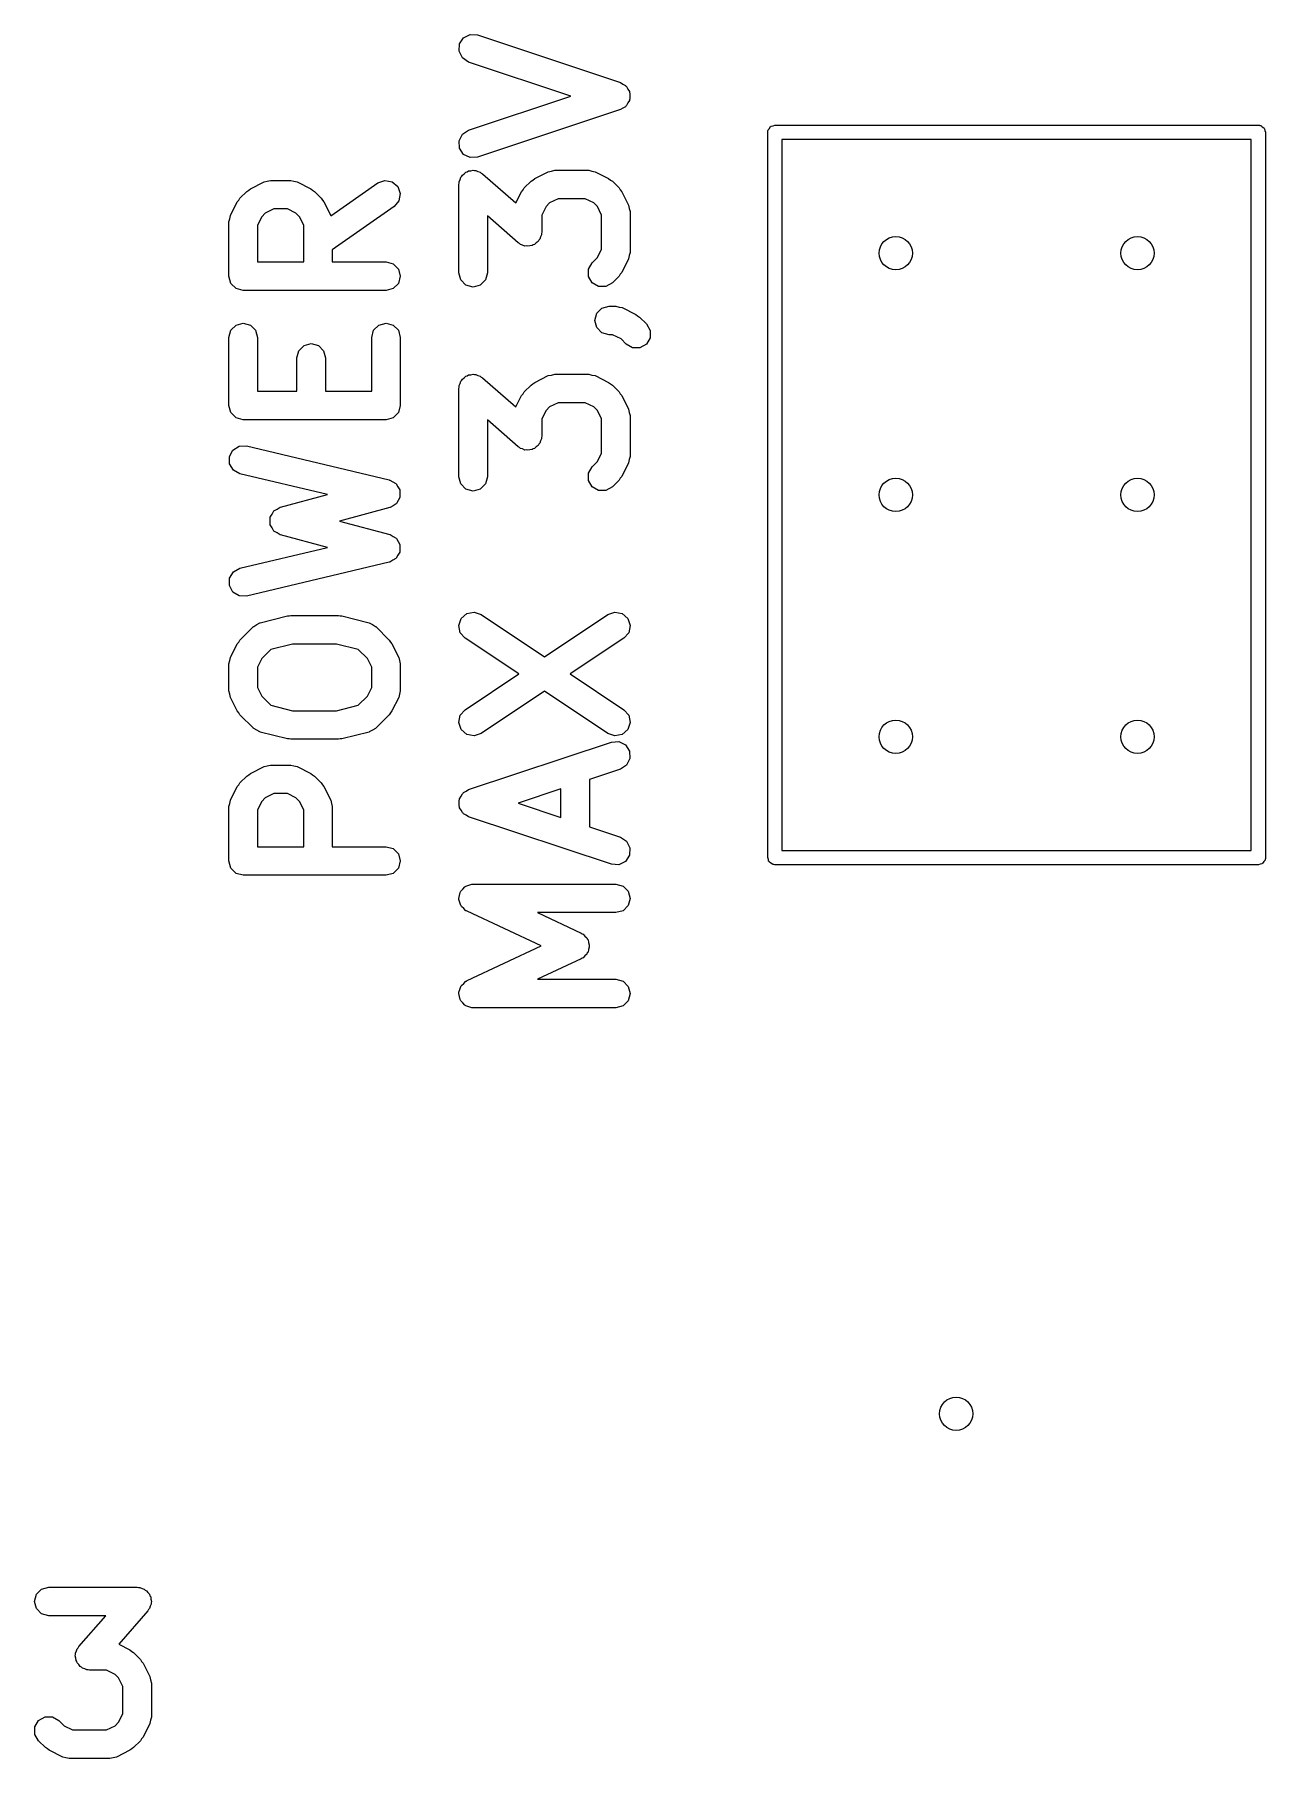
# Model space of a CAD drawing. Extents: x 0.24 to 2.53, y 0.26 to 1.7.
# Drawn here: x 2.019 to 2.528, y 0.257 to 0.97 of the extents above; entities that cross this region are included whole.
import ezdxf

# ---------------------------------------------------------------- set-up
doc = ezdxf.new("R2010")
doc.units = 0
doc.header["$MEASUREMENT"] = 0
doc.layers.add('BLACK', color=7, linetype='CONTINUOUS')

msp = doc.modelspace()

# ---------------------------------------------------------------- linework, layer by layer
at = {"layer": 'BLACK', "linetype": 'CONTINUOUS'}
for p, q in [((2.19627, 0.969081), (2.19901, 0.970448)), ((2.19901, 0.970448), (2.20206, 0.970265)), ((2.20206, 0.970265), (2.26111, 0.95058)), ((2.1944, 0.963479), (2.19459, 0.96653)), ((2.19577, 0.960744), (2.1944, 0.963479)), ((2.19459, 0.96653), (2.19627, 0.969081)), ((2.19832, 0.95906), (2.19577, 0.960744)), ((2.24057, 0.944978), (2.19832, 0.95906)), ((2.26111, 0.95058), (2.2621, 0.949927)), ((2.2621, 0.949927), (2.26316, 0.949396)), ((2.26316, 0.949396), (2.26336, 0.949095)), ((2.26336, 0.949095), (2.26366, 0.948896)), ((2.26366, 0.948896), (2.26419, 0.947835)), ((2.19832, 0.930895), (2.24057, 0.944978)), ((2.26419, 0.94212), (2.26366, 0.941059)), ((2.26419, 0.947835), (2.26485, 0.946845)), ((2.26485, 0.94311), (2.26419, 0.94212)), ((2.26485, 0.946845), (2.26487, 0.946484)), ((2.26487, 0.943471), (2.26485, 0.94311)), ((2.26487, 0.946484), (2.26503, 0.946161)), ((2.26503, 0.943794), (2.26487, 0.943471)), ((2.26503, 0.946161), (2.26496, 0.944978)), ((2.26496, 0.944978), (2.26503, 0.943794)), ((2.26111, 0.939375), (2.20206, 0.91969)), ((2.2621, 0.940029), (2.26111, 0.939375)), ((2.26316, 0.940559), (2.2621, 0.940029)), ((2.26336, 0.94086), (2.26316, 0.940559)), ((2.26366, 0.941059), (2.26336, 0.94086)), ((2.1944, 0.926476), (2.19577, 0.929211)), ((2.19577, 0.929211), (2.19832, 0.930895)), ((2.32205, 0.93), (2.32211, 0.930384)), ((2.32205, 0.63), (2.32205, 0.93)), ((2.32209, 0.930513), (2.32216, 0.930626)), ((2.32211, 0.930384), (2.32209, 0.930513)), ((2.32216, 0.930626), (2.32223, 0.93101)), ((2.32223, 0.93101), (2.32272, 0.931598)), ((2.32272, 0.931598), (2.3231, 0.932262)), ((2.3231, 0.932262), (2.32335, 0.932353)), ((2.32335, 0.932353), (2.32352, 0.932557)), ((2.32352, 0.932557), (2.32428, 0.93269)), ((2.32428, 0.93269), (2.325, 0.932953)), ((2.325, 0.932953), (2.525, 0.932953)), ((2.32795, 0.927047), (2.32795, 0.632953)), ((2.52205, 0.927047), (2.32795, 0.927047)), ((2.52205, 0.632953), (2.52205, 0.927047)), ((2.525, 0.932953), (2.52538, 0.932885)), ((2.52538, 0.932885), (2.52551, 0.932908)), ((2.52551, 0.932908), (2.52563, 0.932842)), ((2.52563, 0.932842), (2.52601, 0.932775)), ((2.52601, 0.932775), (2.5266, 0.932282)), ((2.5266, 0.932282), (2.52726, 0.931898)), ((2.52726, 0.931898), (2.52735, 0.931648)), ((2.52735, 0.931648), (2.52756, 0.931476)), ((2.52756, 0.931476), (2.52769, 0.930721)), ((2.52769, 0.930721), (2.52795, 0.93)), ((2.52795, 0.93), (2.52795, 0.63)), ((2.19459, 0.923425), (2.1944, 0.926476)), ((2.19627, 0.920874), (2.19459, 0.923425)), ((2.19901, 0.919507), (2.19627, 0.920874)), ((2.19575, 0.912308), (2.19655, 0.912848)), ((2.19655, 0.912848), (2.19724, 0.913534)), ((2.19724, 0.913534), (2.1978, 0.913685)), ((2.1978, 0.913685), (2.19829, 0.91401)), ((2.19829, 0.91401), (2.19925, 0.914074)), ((2.20206, 0.91969), (2.19901, 0.919507)), ((2.19925, 0.914074), (2.20019, 0.914325)), ((2.20019, 0.914325), (2.20075, 0.914174)), ((2.20075, 0.914174), (2.20134, 0.914213)), ((2.20134, 0.914213), (2.20221, 0.913785)), ((2.20221, 0.913785), (2.20314, 0.913534)), ((2.20314, 0.913534), (2.20356, 0.913121)), ((2.20356, 0.913121), (2.20408, 0.912864)), ((2.20408, 0.912864), (2.21789, 0.90078)), ((2.22567, 0.910889), (2.23129, 0.913702)), ((2.23129, 0.913702), (2.23262, 0.913974)), ((2.23262, 0.913974), (2.23394, 0.914325)), ((2.23394, 0.914325), (2.248, 0.914325)), ((2.248, 0.914325), (2.24931, 0.913974)), ((2.24931, 0.913974), (2.25064, 0.913702)), ((2.25064, 0.913702), (2.25626, 0.910889)), ((2.10656, 0.905565), (2.10738, 0.90604)), ((2.10738, 0.90604), (2.10809, 0.906671)), ((2.10809, 0.906671), (2.11372, 0.909483)), ((2.11372, 0.909483), (2.11505, 0.909756)), ((2.11505, 0.909756), (2.11636, 0.910107)), ((2.11636, 0.910107), (2.1248, 0.910107)), ((2.1248, 0.910107), (2.12611, 0.909756)), ((2.12611, 0.909756), (2.12744, 0.909483)), ((2.12744, 0.909483), (2.13306, 0.906671)), ((2.13306, 0.906671), (2.13377, 0.90604)), ((2.13377, 0.90604), (2.1346, 0.905565)), ((2.14136, 0.895444), (2.16078, 0.909039)), ((2.16078, 0.909039), (2.16365, 0.910084)), ((2.16365, 0.910084), (2.16666, 0.909553)), ((2.16666, 0.909553), (2.169, 0.907588)), ((2.169, 0.907588), (2.17005, 0.904715)), ((2.19428, 0.90842), (2.19444, 0.908983)), ((2.19428, 0.871862), (2.19428, 0.90842)), ((2.1944, 0.909565), (2.19482, 0.910436)), ((2.19444, 0.908983), (2.1944, 0.909565)), ((2.19482, 0.910436), (2.19508, 0.911372)), ((2.19508, 0.911372), (2.19549, 0.911785)), ((2.19549, 0.911785), (2.19575, 0.912308)), ((2.22022, 0.905436), (2.22085, 0.906148)), ((2.22085, 0.906148), (2.22132, 0.906971)), ((2.22132, 0.906971), (2.22414, 0.909783)), ((2.22414, 0.909783), (2.22496, 0.910259)), ((2.22496, 0.910259), (2.22567, 0.910889)), ((2.25626, 0.910889), (2.25697, 0.910259)), ((2.25697, 0.910259), (2.2578, 0.909783)), ((2.2578, 0.909783), (2.26061, 0.906971)), ((2.26061, 0.906971), (2.26108, 0.906148)), ((2.26108, 0.906148), (2.26172, 0.905436)), ((2.09983, 0.895594), (2.10264, 0.901218)), ((2.10264, 0.901218), (2.10327, 0.901929)), ((2.10327, 0.901929), (2.10375, 0.902753)), ((2.10375, 0.902753), (2.10656, 0.905565)), ((2.1346, 0.905565), (2.13741, 0.902753)), ((2.13741, 0.902753), (2.13788, 0.90193)), ((2.13788, 0.90193), (2.13851, 0.901218)), ((2.13851, 0.901218), (2.14133, 0.895594)), ((2.16755, 0.899363), (2.14195, 0.881442)), ((2.16952, 0.901705), (2.16755, 0.899363)), ((2.17005, 0.904715), (2.16952, 0.901705)), ((2.21789, 0.90078), (2.22022, 0.905436)), ((2.23035, 0.899297), (2.22859, 0.895777)), ((2.23181, 0.900754), (2.23035, 0.899297)), ((2.23533, 0.902514), (2.23181, 0.900754)), ((2.2466, 0.902514), (2.23533, 0.902514)), ((2.25012, 0.900754), (2.2466, 0.902514)), ((2.25158, 0.899297), (2.25012, 0.900754)), ((2.25334, 0.895777), (2.25158, 0.899297)), ((2.26172, 0.905436), (2.26453, 0.899812)), ((2.26453, 0.899812), (2.2648, 0.898482)), ((2.2648, 0.898482), (2.26515, 0.897171)), ((2.09921, 0.892953), (2.09956, 0.894264)), ((2.09921, 0.870456), (2.09921, 0.892953)), ((2.09956, 0.894264), (2.09983, 0.895594)), ((2.11278, 0.895079), (2.11102, 0.891559)), ((2.11102, 0.891559), (2.11102, 0.876361)), ((2.11423, 0.896536), (2.11278, 0.895079)), ((2.11775, 0.898296), (2.11423, 0.896536)), ((2.1234, 0.898296), (2.11775, 0.898296)), ((2.12692, 0.896536), (2.1234, 0.898296)), ((2.12838, 0.895079), (2.12692, 0.896536)), ((2.13014, 0.891559), (2.12838, 0.895079)), ((2.13014, 0.876361), (2.13014, 0.891559)), ((2.14133, 0.895594), (2.14136, 0.895444)), ((2.2188, 0.88429), (2.2061, 0.895405)), ((2.2061, 0.895405), (2.2061, 0.871862)), ((2.22859, 0.895777), (2.22859, 0.888735)), ((2.25334, 0.881692), (2.25334, 0.895777)), ((2.26515, 0.897171), (2.26515, 0.880298)), ((2.21932, 0.884033), (2.2188, 0.88429)), ((2.22633, 0.884306), (2.22564, 0.88362)), ((2.22713, 0.884846), (2.22633, 0.884306)), ((2.22739, 0.885369), (2.22713, 0.884846)), ((2.2278, 0.885782), (2.22739, 0.885369)), ((2.22805, 0.886719), (2.2278, 0.885782)), ((2.22848, 0.887589), (2.22805, 0.886719)), ((2.22859, 0.888735), (2.22844, 0.888171)), ((2.22844, 0.888171), (2.22848, 0.887589)), ((2.14195, 0.881442), (2.14195, 0.876361)), ((2.21973, 0.88362), (2.21932, 0.884033)), ((2.22067, 0.883369), (2.21973, 0.88362)), ((2.22154, 0.882941), (2.22067, 0.883369)), ((2.22212, 0.88298), (2.22154, 0.882941)), ((2.22269, 0.882829), (2.22212, 0.88298)), ((2.22362, 0.88308), (2.22269, 0.882829)), ((2.22459, 0.883145), (2.22362, 0.88308)), ((2.22508, 0.883469), (2.22459, 0.883145)), ((2.22564, 0.88362), (2.22508, 0.883469)), ((2.24945, 0.876037), (2.25158, 0.878172)), ((2.25158, 0.878172), (2.25334, 0.881692)), ((2.26453, 0.877657), (2.26172, 0.872033)), ((2.2648, 0.878987), (2.26453, 0.877657)), ((2.26515, 0.880298), (2.2648, 0.878987)), ((2.1, 0.867503), (2.09921, 0.870456)), ((2.11102, 0.876361), (2.13014, 0.876361)), ((2.14195, 0.876361), (2.16417, 0.876361)), ((2.16417, 0.876361), (2.16712, 0.87557)), ((2.16712, 0.87557), (2.16928, 0.873408)), ((2.16928, 0.873408), (2.17007, 0.870456)), ((2.17007, 0.870456), (2.16928, 0.867503)), ((2.19508, 0.868909), (2.19428, 0.871862)), ((2.2061, 0.871862), (2.2053, 0.868909)), ((2.24792, 0.87339), (2.24945, 0.876037)), ((2.24792, 0.870333), (2.24792, 0.87339)), ((2.24945, 0.867686), (2.24792, 0.870333)), ((2.26061, 0.870498), (2.2578, 0.867686)), ((2.26108, 0.871321), (2.26061, 0.870498)), ((2.26172, 0.872033), (2.26108, 0.871321)), ((2.10216, 0.865341), (2.1, 0.867503)), ((2.10511, 0.86455), (2.10216, 0.865341)), ((2.13604, 0.86455), (2.10511, 0.86455)), ((2.16417, 0.86455), (2.13604, 0.86455)), ((2.16712, 0.865341), (2.16417, 0.86455)), ((2.16928, 0.867503), (2.16712, 0.865341)), ((2.19724, 0.866747), (2.19508, 0.868909)), ((2.20019, 0.865956), (2.19724, 0.866747)), ((2.20314, 0.866747), (2.20019, 0.865956)), ((2.2053, 0.868909), (2.20314, 0.866747)), ((2.25209, 0.866157), (2.24945, 0.867686)), ((2.25515, 0.866157), (2.25209, 0.866157)), ((2.2578, 0.867686), (2.25515, 0.866157)), ((2.25132, 0.855129), (2.25348, 0.857291)), ((2.25348, 0.857291), (2.25643, 0.858082)), ((2.25643, 0.858082), (2.25925, 0.858082)), ((2.25925, 0.858082), (2.26056, 0.857731)), ((2.26056, 0.857731), (2.26189, 0.857459)), ((2.26189, 0.857459), (2.26751, 0.854646)), ((2.1, 0.848099), (2.10216, 0.850261)), ((2.10216, 0.850261), (2.10511, 0.851052)), ((2.10511, 0.851052), (2.10806, 0.850261)), ((2.10806, 0.850261), (2.11023, 0.848099)), ((2.15905, 0.848099), (2.16121, 0.850261)), ((2.16121, 0.850261), (2.16417, 0.851052)), ((2.16417, 0.851052), (2.16712, 0.850261)), ((2.16712, 0.850261), (2.16928, 0.848099)), ((2.25053, 0.852177), (2.25132, 0.855129)), ((2.25132, 0.849224), (2.25053, 0.852177)), ((2.25348, 0.847062), (2.25132, 0.849224)), ((2.26751, 0.854646), (2.26822, 0.854016)), ((2.26822, 0.854016), (2.26905, 0.85354)), ((2.26905, 0.85354), (2.27186, 0.850728)), ((2.27186, 0.850728), (2.27339, 0.848081)), ((2.09921, 0.845146), (2.1, 0.848099)), ((2.09921, 0.817025), (2.09921, 0.845146)), ((2.11023, 0.848099), (2.11102, 0.845146)), ((2.11102, 0.845146), (2.11102, 0.82293)), ((2.12812, 0.839663), (2.13028, 0.841824)), ((2.13028, 0.841824), (2.13323, 0.842615)), ((2.13323, 0.842615), (2.13619, 0.841824)), ((2.13619, 0.841824), (2.13835, 0.839663)), ((2.15826, 0.845146), (2.15905, 0.848099)), ((2.15826, 0.82293), (2.15826, 0.845146)), ((2.16928, 0.848099), (2.17007, 0.845146)), ((2.17007, 0.845146), (2.17007, 0.817025)), ((2.25643, 0.846271), (2.25348, 0.847062)), ((2.25785, 0.846271), (2.25643, 0.846271)), ((2.26137, 0.844511), (2.25785, 0.846271)), ((2.26351, 0.842376), (2.26137, 0.844511)), ((2.26615, 0.840848), (2.26351, 0.842376)), ((2.27186, 0.842377), (2.26921, 0.840848)), ((2.27339, 0.845024), (2.27186, 0.842377)), ((2.27339, 0.848081), (2.27339, 0.845024)), ((2.12733, 0.83671), (2.12812, 0.839663)), ((2.12733, 0.82293), (2.12733, 0.83671)), ((2.13835, 0.839663), (2.13914, 0.83671)), ((2.13914, 0.83671), (2.13914, 0.82293)), ((2.26921, 0.840848), (2.26615, 0.840848)), ((2.19508, 0.827008), (2.19549, 0.82742)), ((2.19549, 0.82742), (2.19575, 0.827944)), ((2.19575, 0.827944), (2.19655, 0.828484)), ((2.19655, 0.828484), (2.19724, 0.829169)), ((2.19724, 0.829169), (2.1978, 0.82932)), ((2.1978, 0.82932), (2.19829, 0.829645)), ((2.19829, 0.829645), (2.19925, 0.82971)), ((2.19925, 0.82971), (2.20019, 0.829961)), ((2.20019, 0.829961), (2.20075, 0.82981)), ((2.20075, 0.82981), (2.20134, 0.829849)), ((2.20134, 0.829849), (2.20221, 0.829421)), ((2.20221, 0.829421), (2.20314, 0.829169)), ((2.20314, 0.829169), (2.20356, 0.828757)), ((2.20356, 0.828757), (2.20408, 0.8285)), ((2.20408, 0.8285), (2.21789, 0.816416)), ((2.22567, 0.826525), (2.23129, 0.829337)), ((2.23129, 0.829337), (2.23262, 0.829609)), ((2.23262, 0.829609), (2.23394, 0.829961)), ((2.23394, 0.829961), (2.248, 0.829961)), ((2.248, 0.829961), (2.24931, 0.829609)), ((2.24931, 0.829609), (2.25064, 0.829337)), ((2.25064, 0.829337), (2.25626, 0.826525)), ((2.11102, 0.82293), (2.12733, 0.82293)), ((2.13914, 0.82293), (2.15826, 0.82293)), ((2.19428, 0.824055), (2.19444, 0.824619)), ((2.19428, 0.787497), (2.19428, 0.824055)), ((2.1944, 0.825201), (2.19482, 0.826071)), ((2.19444, 0.824619), (2.1944, 0.825201)), ((2.19482, 0.826071), (2.19508, 0.827008)), ((2.21789, 0.816416), (2.22022, 0.821072)), ((2.22022, 0.821072), (2.22085, 0.821783)), ((2.22085, 0.821783), (2.22132, 0.822607)), ((2.22132, 0.822607), (2.22414, 0.825419)), ((2.22414, 0.825419), (2.22496, 0.825894)), ((2.22496, 0.825894), (2.22567, 0.826525)), ((2.25626, 0.826525), (2.25697, 0.825894)), ((2.25697, 0.825894), (2.2578, 0.825419)), ((2.2578, 0.825419), (2.26061, 0.822607)), ((2.26061, 0.822607), (2.26108, 0.821783)), ((2.26108, 0.821783), (2.26172, 0.821072)), ((2.26172, 0.821072), (2.26453, 0.815448)), ((2.1, 0.814072), (2.09921, 0.817025)), ((2.10216, 0.81191), (2.1, 0.814072)), ((2.16928, 0.814072), (2.16712, 0.81191)), ((2.17007, 0.817025), (2.16928, 0.814072)), ((2.23035, 0.814933), (2.22859, 0.811412)), ((2.23181, 0.81639), (2.23035, 0.814933)), ((2.23533, 0.81815), (2.23181, 0.81639)), ((2.2466, 0.81815), (2.23533, 0.81815)), ((2.25012, 0.81639), (2.2466, 0.81815)), ((2.25158, 0.814933), (2.25012, 0.81639)), ((2.25334, 0.811412), (2.25158, 0.814933)), ((2.26453, 0.815448), (2.2648, 0.814118)), ((2.2648, 0.814118), (2.26515, 0.812807)), ((2.10511, 0.811119), (2.10216, 0.81191)), ((2.13323, 0.811119), (2.10511, 0.811119)), ((2.16417, 0.811119), (2.13323, 0.811119)), ((2.16712, 0.81191), (2.16417, 0.811119)), ((2.2188, 0.799926), (2.2061, 0.811041)), ((2.2061, 0.811041), (2.2061, 0.787497)), ((2.22859, 0.811412), (2.22859, 0.80437)), ((2.25334, 0.797328), (2.25334, 0.811412)), ((2.26515, 0.812807), (2.26515, 0.795934)), ((2.10082, 0.798585), (2.10342, 0.800187)), ((2.10342, 0.800187), (2.10648, 0.800272)), ((2.10648, 0.800272), (2.16553, 0.786212)), ((2.21932, 0.799668), (2.2188, 0.799926)), ((2.21973, 0.799256), (2.21932, 0.799668)), ((2.22067, 0.799005), (2.21973, 0.799256)), ((2.22154, 0.798577), (2.22067, 0.799005)), ((2.22362, 0.798716), (2.22269, 0.798465)), ((2.22459, 0.79878), (2.22362, 0.798716)), ((2.22508, 0.799105), (2.22459, 0.79878)), ((2.22564, 0.799256), (2.22508, 0.799105)), ((2.22633, 0.799942), (2.22564, 0.799256)), ((2.22713, 0.800481), (2.22633, 0.799942)), ((2.22739, 0.801005), (2.22713, 0.800481)), ((2.2278, 0.801417), (2.22739, 0.801005)), ((2.22805, 0.802354), (2.2278, 0.801417)), ((2.22848, 0.803224), (2.22805, 0.802354)), ((2.22859, 0.80437), (2.22844, 0.803807)), ((2.22844, 0.803807), (2.22848, 0.803224)), ((2.09937, 0.795895), (2.10082, 0.798585)), ((2.09945, 0.79284), (2.09937, 0.795895)), ((2.10105, 0.790236), (2.09945, 0.79284)), ((2.22212, 0.798616), (2.22154, 0.798577)), ((2.22269, 0.798465), (2.22212, 0.798616)), ((2.24792, 0.789026), (2.24945, 0.791673)), ((2.24945, 0.791673), (2.25158, 0.793808)), ((2.25158, 0.793808), (2.25334, 0.797328)), ((2.26453, 0.793293), (2.26172, 0.787668)), ((2.2648, 0.794622), (2.26453, 0.793293)), ((2.26515, 0.795934), (2.2648, 0.794622)), ((2.10374, 0.788783), (2.10105, 0.790236)), ((2.14003, 0.780143), (2.10374, 0.788783)), ((2.16553, 0.786212), (2.16561, 0.786169)), ((2.16561, 0.786169), (2.1657, 0.786169)), ((2.1657, 0.786169), (2.16695, 0.785446)), ((2.16695, 0.785446), (2.16822, 0.784758)), ((2.16822, 0.784758), (2.16827, 0.784682)), ((2.16827, 0.784682), (2.16835, 0.784638)), ((2.16835, 0.784638), (2.16907, 0.783386)), ((2.19508, 0.784544), (2.19428, 0.787497)), ((2.19724, 0.782383), (2.19508, 0.784544)), ((2.2053, 0.784544), (2.20314, 0.782383)), ((2.2061, 0.787497), (2.2053, 0.784544)), ((2.24792, 0.785969), (2.24792, 0.789026)), ((2.24945, 0.783321), (2.24792, 0.785969)), ((2.26061, 0.786134), (2.2578, 0.783321)), ((2.26108, 0.786957), (2.26061, 0.786134)), ((2.26172, 0.787668), (2.26108, 0.786957)), ((2.12046, 0.774924), (2.14003, 0.780143)), ((2.16915, 0.777681), (2.16846, 0.77641)), ((2.16907, 0.783386), (2.16983, 0.782155)), ((2.16987, 0.778932), (2.16915, 0.777681)), ((2.16983, 0.782155), (2.16983, 0.782066)), ((2.16983, 0.782066), (2.16987, 0.781988)), ((2.16987, 0.781988), (2.16987, 0.780544)), ((2.16987, 0.780544), (2.16991, 0.779099)), ((2.16991, 0.779099), (2.16987, 0.779021)), ((2.16987, 0.779021), (2.16987, 0.778932)), ((2.20019, 0.781592), (2.19724, 0.782383)), ((2.20314, 0.782383), (2.20019, 0.781592)), ((2.25209, 0.781793), (2.24945, 0.783321)), ((2.25515, 0.781793), (2.25209, 0.781793)), ((2.2578, 0.783321), (2.25515, 0.781793)), ((2.11628, 0.770754), (2.11705, 0.772076)), ((2.11628, 0.770746), (2.11628, 0.770754)), ((2.11628, 0.77074), (2.11628, 0.770746)), ((2.11628, 0.769226), (2.11628, 0.77074)), ((2.11705, 0.772076), (2.1178, 0.773389)), ((2.1178, 0.773389), (2.11781, 0.773393)), ((2.11781, 0.773399), (2.11914, 0.77416)), ((2.11781, 0.773393), (2.11781, 0.773399)), ((2.11914, 0.77416), (2.12045, 0.774921)), ((2.12045, 0.774921), (2.12046, 0.774921)), ((2.12046, 0.774921), (2.12046, 0.774924)), ((2.16569, 0.774761), (2.1449, 0.769218)), ((2.16577, 0.774805), (2.16569, 0.774761)), ((2.16585, 0.774808), (2.16577, 0.774805)), ((2.16709, 0.775565), (2.16585, 0.774808)), ((2.16834, 0.776286), (2.16709, 0.775565)), ((2.16838, 0.776363), (2.16834, 0.776286)), ((2.16846, 0.77641), (2.16838, 0.776363)), ((2.11628, 0.767697), (2.11628, 0.769226)), ((2.11628, 0.76769), (2.11628, 0.767697)), ((2.11628, 0.767683), (2.11628, 0.76769)), ((2.11704, 0.76637), (2.11628, 0.767683)), ((2.1178, 0.765047), (2.11704, 0.76637)), ((2.11781, 0.765044), (2.1178, 0.765047)), ((2.11781, 0.765037), (2.11781, 0.765044)), ((2.11913, 0.764282), (2.11781, 0.765037)), ((2.12045, 0.763516), (2.11913, 0.764282)), ((2.12046, 0.763516), (2.12045, 0.763516)), ((2.12046, 0.763512), (2.12046, 0.763516)), ((2.14003, 0.758294), (2.12046, 0.763512)), ((2.1449, 0.769218), (2.16569, 0.763676)), ((2.16569, 0.763676), (2.16577, 0.763631)), ((2.16577, 0.763631), (2.16585, 0.763629)), ((2.16585, 0.763629), (2.16709, 0.762871)), ((2.10374, 0.749654), (2.14003, 0.758294)), ((2.16709, 0.762871), (2.16834, 0.76215)), ((2.16834, 0.76215), (2.16838, 0.762073)), ((2.16838, 0.762073), (2.16846, 0.762027)), ((2.16846, 0.762027), (2.16915, 0.760755)), ((2.16983, 0.756282), (2.16907, 0.755051)), ((2.16915, 0.760755), (2.16987, 0.759505)), ((2.16987, 0.756448), (2.16983, 0.756371)), ((2.16983, 0.756371), (2.16983, 0.756282)), ((2.16987, 0.759505), (2.16987, 0.759416)), ((2.16987, 0.759416), (2.16991, 0.759337)), ((2.16991, 0.759337), (2.16987, 0.757892)), ((2.16987, 0.757892), (2.16987, 0.756448)), ((2.10105, 0.7482), (2.10374, 0.749654)), ((2.16553, 0.752225), (2.10648, 0.738164)), ((2.16561, 0.752267), (2.16553, 0.752225)), ((2.1657, 0.752267), (2.16561, 0.752267)), ((2.16695, 0.752991), (2.1657, 0.752267)), ((2.16822, 0.753678), (2.16695, 0.752991)), ((2.16827, 0.753754), (2.16822, 0.753678)), ((2.16835, 0.753799), (2.16827, 0.753754)), ((2.16907, 0.755051), (2.16835, 0.753799)), ((2.09937, 0.742541), (2.09945, 0.745597)), ((2.10082, 0.739852), (2.09937, 0.742541)), ((2.09945, 0.745597), (2.10105, 0.7482)), ((2.10342, 0.73825), (2.10082, 0.739852)), ((2.10648, 0.738164), (2.10342, 0.73825)), ((2.11212, 0.727141), (2.12336, 0.729953)), ((2.12336, 0.729953), (2.12409, 0.729941)), ((2.12409, 0.729941), (2.1248, 0.730129)), ((2.1248, 0.730129), (2.14448, 0.730129)), ((2.14448, 0.730129), (2.14519, 0.729941)), ((2.14519, 0.729941), (2.14591, 0.729953)), ((2.14591, 0.729953), (2.15716, 0.727141)), ((2.1943, 0.72601), (2.19528, 0.728906)), ((2.19528, 0.728906), (2.19757, 0.730924)), ((2.19757, 0.730924), (2.20057, 0.731523)), ((2.20057, 0.731523), (2.20347, 0.730544)), ((2.20347, 0.730544), (2.22972, 0.713042)), ((2.22972, 0.713042), (2.25597, 0.730544)), ((2.25597, 0.730544), (2.25887, 0.731523)), ((2.25887, 0.731523), (2.26186, 0.730924)), ((2.26186, 0.730924), (2.26416, 0.728906)), ((2.26416, 0.728906), (2.26514, 0.72601)), ((2.10375, 0.719963), (2.10937, 0.725588)), ((2.10937, 0.725588), (2.10942, 0.725613)), ((2.10942, 0.725613), (2.10944, 0.725657)), ((2.10944, 0.725657), (2.11074, 0.726376)), ((2.11074, 0.726376), (2.11202, 0.727116)), ((2.11202, 0.727116), (2.11207, 0.727116)), ((2.11207, 0.727116), (2.11212, 0.727141)), ((2.15716, 0.727141), (2.15721, 0.727116)), ((2.15721, 0.727116), (2.15726, 0.727116)), ((2.15726, 0.727116), (2.15854, 0.726376)), ((2.15854, 0.726376), (2.15984, 0.725657)), ((2.15984, 0.725657), (2.15986, 0.725613)), ((2.15986, 0.725613), (2.15991, 0.725588)), ((2.15991, 0.725588), (2.16553, 0.719963)), ((2.1949, 0.723012), (2.1943, 0.72601)), ((2.19691, 0.720716), (2.1949, 0.723012)), ((2.21907, 0.705945), (2.19691, 0.720716)), ((2.26252, 0.720716), (2.24036, 0.705945)), ((2.26454, 0.723012), (2.26252, 0.720716)), ((2.26514, 0.72601), (2.26454, 0.723012)), ((2.09983, 0.712804), (2.10264, 0.718428)), ((2.10264, 0.718428), (2.10327, 0.71914)), ((2.10327, 0.71914), (2.10375, 0.719963)), ((2.11657, 0.716079), (2.11278, 0.712289)), ((2.12552, 0.718318), (2.11657, 0.716079)), ((2.14375, 0.718318), (2.12552, 0.718318)), ((2.15271, 0.716079), (2.14375, 0.718318)), ((2.1565, 0.712289), (2.15271, 0.716079)), ((2.16553, 0.719963), (2.16601, 0.71914)), ((2.16601, 0.71914), (2.16664, 0.718428)), ((2.16664, 0.718428), (2.16945, 0.712804)), ((2.09921, 0.710163), (2.09956, 0.711474)), ((2.09921, 0.698915), (2.09921, 0.710163)), ((2.09956, 0.711474), (2.09983, 0.712804)), ((2.11278, 0.712289), (2.11102, 0.708769)), ((2.11102, 0.708769), (2.11102, 0.700309)), ((2.15826, 0.708769), (2.1565, 0.712289)), ((2.15826, 0.700309), (2.15826, 0.708769)), ((2.16945, 0.712804), (2.16972, 0.711474)), ((2.16972, 0.711474), (2.17007, 0.710163)), ((2.17007, 0.710163), (2.17007, 0.698915)), ((2.19691, 0.691174), (2.21907, 0.705945)), ((2.24036, 0.705945), (2.26252, 0.691174)), ((2.09956, 0.697603), (2.09921, 0.698915)), ((2.11102, 0.700309), (2.11278, 0.696788)), ((2.1565, 0.696788), (2.15826, 0.700309)), ((2.17007, 0.698915), (2.16972, 0.697604)), ((2.22972, 0.698847), (2.20347, 0.681346)), ((2.25597, 0.681346), (2.22972, 0.698847)), ((2.09983, 0.696274), (2.09956, 0.697603)), ((2.10264, 0.690649), (2.09983, 0.696274)), ((2.11278, 0.696788), (2.11657, 0.692998)), ((2.11657, 0.692998), (2.12552, 0.690759)), ((2.14375, 0.690759), (2.15271, 0.692998)), ((2.15271, 0.692998), (2.1565, 0.696788)), ((2.16945, 0.696274), (2.16664, 0.690649)), ((2.16972, 0.697604), (2.16945, 0.696274)), ((2.10327, 0.689938), (2.10264, 0.690649)), ((2.10375, 0.689114), (2.10327, 0.689938)), ((2.10937, 0.68349), (2.10375, 0.689114)), ((2.12552, 0.690759), (2.14375, 0.690759)), ((2.16553, 0.689114), (2.15991, 0.68349)), ((2.16601, 0.689938), (2.16553, 0.689114)), ((2.16664, 0.690649), (2.16601, 0.689938)), ((2.1943, 0.68588), (2.1949, 0.688877)), ((2.19528, 0.682984), (2.1943, 0.68588)), ((2.1949, 0.688877), (2.19691, 0.691174)), ((2.26252, 0.691174), (2.26454, 0.688877)), ((2.26514, 0.68588), (2.26416, 0.682984)), ((2.26454, 0.688877), (2.26514, 0.68588)), ((2.10942, 0.683464), (2.10937, 0.68349)), ((2.10944, 0.68342), (2.10942, 0.683464)), ((2.11074, 0.682702), (2.10944, 0.68342)), ((2.11202, 0.681962), (2.11074, 0.682702)), ((2.11207, 0.681962), (2.11202, 0.681962)), ((2.11212, 0.681937), (2.11207, 0.681962)), ((2.12336, 0.679125), (2.11212, 0.681937)), ((2.12409, 0.679137), (2.12336, 0.679125)), ((2.1248, 0.678948), (2.12409, 0.679137)), ((2.14448, 0.678948), (2.1248, 0.678948)), ((2.14519, 0.679137), (2.14448, 0.678948)), ((2.14591, 0.679125), (2.14519, 0.679137)), ((2.15716, 0.681937), (2.14591, 0.679125)), ((2.15721, 0.681962), (2.15716, 0.681937)), ((2.15726, 0.681962), (2.15721, 0.681962)), ((2.15854, 0.682702), (2.15726, 0.681962)), ((2.15984, 0.68342), (2.15854, 0.682702)), ((2.15986, 0.683464), (2.15984, 0.68342)), ((2.15991, 0.68349), (2.15986, 0.683464)), ((2.19757, 0.680966), (2.19528, 0.682984)), ((2.20057, 0.680367), (2.19757, 0.680966)), ((2.19832, 0.658117), (2.25738, 0.677802)), ((2.20347, 0.681346), (2.20057, 0.680367)), ((2.25887, 0.680367), (2.25597, 0.681346)), ((2.25738, 0.677802), (2.26043, 0.677985)), ((2.26186, 0.680966), (2.25887, 0.680367)), ((2.26043, 0.677985), (2.26316, 0.676618)), ((2.26416, 0.682984), (2.26186, 0.680966)), ((2.26316, 0.676618), (2.26485, 0.674067)), ((2.26503, 0.671015), (2.26366, 0.668281)), ((2.26485, 0.674067), (2.26503, 0.671015)), ((2.10375, 0.660908), (2.10656, 0.66372)), ((2.10656, 0.66372), (2.10738, 0.664196)), ((2.10738, 0.664196), (2.10809, 0.664826)), ((2.10809, 0.664826), (2.11372, 0.667639)), ((2.11372, 0.667639), (2.11505, 0.667911)), ((2.11505, 0.667911), (2.11636, 0.668262)), ((2.11636, 0.668262), (2.1248, 0.668262)), ((2.1248, 0.668262), (2.12611, 0.667911)), ((2.12611, 0.667911), (2.12744, 0.667639)), ((2.12744, 0.667639), (2.13306, 0.664826)), ((2.13306, 0.664826), (2.13377, 0.664196)), ((2.13377, 0.664196), (2.1346, 0.66372)), ((2.1346, 0.66372), (2.13741, 0.660908)), ((2.26111, 0.666597), (2.24828, 0.662318)), ((2.26366, 0.668281), (2.26111, 0.666597)), ((2.09983, 0.653749), (2.10264, 0.659373)), ((2.10264, 0.659373), (2.10327, 0.660085)), ((2.10327, 0.660085), (2.10375, 0.660908)), ((2.11775, 0.656451), (2.11423, 0.654691)), ((2.1234, 0.656451), (2.11775, 0.656451)), ((2.12692, 0.654691), (2.1234, 0.656451)), ((2.13741, 0.660908), (2.13788, 0.660085)), ((2.13788, 0.660085), (2.13851, 0.659373)), ((2.13851, 0.659373), (2.14133, 0.653749)), ((2.19524, 0.655371), (2.19577, 0.656432)), ((2.19577, 0.656432), (2.19607, 0.656631)), ((2.19607, 0.656631), (2.19627, 0.656933)), ((2.19627, 0.656933), (2.19733, 0.657463)), ((2.19733, 0.657463), (2.19832, 0.658117)), ((2.23647, 0.658381), (2.21886, 0.652514)), ((2.23647, 0.646647), (2.23647, 0.658381)), ((2.24828, 0.662318), (2.24828, 0.64271)), ((2.09921, 0.651108), (2.09956, 0.652419)), ((2.09921, 0.628611), (2.09921, 0.651108)), ((2.09956, 0.652419), (2.09983, 0.653749)), ((2.11278, 0.653234), (2.11102, 0.649714)), ((2.11102, 0.649714), (2.11102, 0.634516)), ((2.11423, 0.654691), (2.11278, 0.653234)), ((2.12838, 0.653234), (2.12692, 0.654691)), ((2.13014, 0.649714), (2.12838, 0.653234)), ((2.13014, 0.634516), (2.13014, 0.649714)), ((2.14133, 0.653749), (2.1416, 0.652419)), ((2.1416, 0.652419), (2.14195, 0.651108)), ((2.14195, 0.651108), (2.14195, 0.634516)), ((2.1944, 0.653698), (2.19457, 0.654021)), ((2.19448, 0.652514), (2.1944, 0.653698)), ((2.1944, 0.65133), (2.19448, 0.652514)), ((2.19457, 0.651007), (2.1944, 0.65133)), ((2.19457, 0.654021), (2.19459, 0.654382)), ((2.19459, 0.650647), (2.19457, 0.651007)), ((2.19459, 0.654382), (2.19524, 0.655371)), ((2.19524, 0.649657), (2.19459, 0.650647)), ((2.19577, 0.648596), (2.19524, 0.649657)), ((2.21886, 0.652514), (2.23647, 0.646647)), ((2.19607, 0.648397), (2.19577, 0.648596)), ((2.19627, 0.648096), (2.19607, 0.648397)), ((2.19733, 0.647565), (2.19627, 0.648096)), ((2.19832, 0.646912), (2.19733, 0.647565)), ((2.25738, 0.627227), (2.19832, 0.646912)), ((2.24828, 0.64271), (2.26111, 0.638432)), ((2.26111, 0.638432), (2.26366, 0.636747)), ((2.26366, 0.636747), (2.26503, 0.634013)), ((2.1, 0.625658), (2.09921, 0.628611)), ((2.11102, 0.634516), (2.13014, 0.634516)), ((2.14195, 0.634516), (2.16417, 0.634516)), ((2.16417, 0.634516), (2.16712, 0.633725)), ((2.16712, 0.633725), (2.16928, 0.631564)), ((2.16928, 0.631564), (2.17007, 0.628611)), ((2.17007, 0.628611), (2.16928, 0.625658)), ((2.26316, 0.628411), (2.26043, 0.627043)), ((2.26485, 0.630962), (2.26316, 0.628411)), ((2.26503, 0.634013), (2.26485, 0.630962)), ((2.32231, 0.629279), (2.32205, 0.63)), ((2.32244, 0.628524), (2.32231, 0.629279)), ((2.32265, 0.628352), (2.32244, 0.628524)), ((2.32274, 0.628102), (2.32265, 0.628352)), ((2.3234, 0.627718), (2.32274, 0.628102)), ((2.32399, 0.627225), (2.3234, 0.627718)), ((2.32795, 0.632953), (2.52205, 0.632953)), ((2.52665, 0.627647), (2.52648, 0.627443)), ((2.5269, 0.627738), (2.52665, 0.627647)), ((2.52728, 0.628402), (2.5269, 0.627738)), ((2.52777, 0.62899), (2.52728, 0.628402)), ((2.52784, 0.629374), (2.52777, 0.62899)), ((2.52791, 0.629487), (2.52784, 0.629374)), ((2.52795, 0.63), (2.52789, 0.629616)), ((2.52789, 0.629616), (2.52791, 0.629487)), ((2.10216, 0.623496), (2.1, 0.625658)), ((2.10511, 0.622705), (2.10216, 0.623496)), ((2.13604, 0.622705), (2.10511, 0.622705)), ((2.16417, 0.622705), (2.13604, 0.622705)), ((2.16712, 0.623496), (2.16417, 0.622705)), ((2.16928, 0.625658), (2.16712, 0.623496)), ((2.26043, 0.627043), (2.25738, 0.627227)), ((2.32437, 0.627158), (2.32399, 0.627225)), ((2.32449, 0.627092), (2.32437, 0.627158)), ((2.32462, 0.627115), (2.32449, 0.627092)), ((2.325, 0.627047), (2.32462, 0.627115)), ((2.525, 0.627047), (2.325, 0.627047)), ((2.52572, 0.62731), (2.525, 0.627047)), ((2.52648, 0.627443), (2.52572, 0.62731)), ((2.19428, 0.613144), (2.19462, 0.614381)), ((2.19462, 0.614381), (2.19484, 0.615641)), ((2.19484, 0.615641), (2.19501, 0.615843)), ((2.19501, 0.615843), (2.19508, 0.616097)), ((2.19508, 0.616097), (2.19598, 0.617002)), ((2.19598, 0.617002), (2.1968, 0.617983)), ((2.1968, 0.617983), (2.19705, 0.618072)), ((2.19705, 0.618072), (2.19724, 0.618258)), ((2.19724, 0.618258), (2.19847, 0.61859)), ((2.19847, 0.61859), (2.19968, 0.619027)), ((2.19968, 0.619027), (2.19994, 0.618981)), ((2.19994, 0.618981), (2.20019, 0.61905)), ((2.20019, 0.61905), (2.25925, 0.61905)), ((2.25925, 0.61905), (2.2622, 0.618258)), ((2.2622, 0.618258), (2.26436, 0.616097)), ((2.26436, 0.616097), (2.26515, 0.613144)), ((2.19435, 0.61289), (2.19428, 0.613144)), ((2.19431, 0.612631), (2.19435, 0.61289)), ((2.19474, 0.611428), (2.19431, 0.612631)), ((2.19508, 0.610191), (2.19474, 0.611428)), ((2.19526, 0.610005), (2.19508, 0.610191)), ((2.19535, 0.609758), (2.19526, 0.610005)), ((2.19633, 0.608935), (2.19535, 0.609758)), ((2.19724, 0.60803), (2.19633, 0.608935)), ((2.19749, 0.607962), (2.19724, 0.60803)), ((2.19769, 0.607793), (2.19749, 0.607962)), ((2.22841, 0.593459), (2.19769, 0.607793)), ((2.25925, 0.607239), (2.22681, 0.607239)), ((2.22681, 0.607239), (2.24487, 0.59881)), ((2.2622, 0.60803), (2.25925, 0.607239)), ((2.26436, 0.610191), (2.2622, 0.60803)), ((2.26515, 0.613144), (2.26436, 0.610191)), ((2.19769, 0.579125), (2.22841, 0.593459)), ((2.24487, 0.59881), (2.24527, 0.598476)), ((2.24527, 0.598476), (2.24576, 0.598297)), ((2.24576, 0.598297), (2.24642, 0.597508)), ((2.24642, 0.597508), (2.24721, 0.596845)), ((2.24721, 0.596845), (2.24739, 0.596355)), ((2.24739, 0.596355), (2.24772, 0.595956)), ((2.24772, 0.595956), (2.2479, 0.594941)), ((2.2479, 0.591977), (2.24772, 0.590962)), ((2.2479, 0.594941), (2.24826, 0.593972)), ((2.24826, 0.592946), (2.2479, 0.591977)), ((2.24826, 0.593972), (2.24816, 0.593459)), ((2.24816, 0.593459), (2.24826, 0.592946)), ((2.24487, 0.588108), (2.22681, 0.579679)), ((2.24527, 0.588442), (2.24487, 0.588108)), ((2.24576, 0.58862), (2.24527, 0.588442)), ((2.24642, 0.58941), (2.24576, 0.58862)), ((2.24721, 0.590073), (2.24642, 0.58941)), ((2.24739, 0.590563), (2.24721, 0.590073)), ((2.24772, 0.590962), (2.24739, 0.590563)), ((2.19535, 0.57716), (2.19633, 0.577983)), ((2.19633, 0.577983), (2.19724, 0.578888)), ((2.19724, 0.578888), (2.19749, 0.578956)), ((2.19749, 0.578956), (2.19769, 0.579125)), ((2.22681, 0.579679), (2.25925, 0.579679)), ((2.25925, 0.579679), (2.2622, 0.578888)), ((2.2622, 0.578888), (2.26436, 0.576727)), ((2.19428, 0.573774), (2.19435, 0.574028)), ((2.19462, 0.572537), (2.19428, 0.573774)), ((2.19431, 0.574287), (2.19474, 0.57549)), ((2.19435, 0.574028), (2.19431, 0.574287)), ((2.19484, 0.571277), (2.19462, 0.572537)), ((2.19474, 0.57549), (2.19508, 0.576727)), ((2.19501, 0.571075), (2.19484, 0.571277)), ((2.19508, 0.570821), (2.19501, 0.571075)), ((2.19508, 0.576727), (2.19526, 0.576913)), ((2.19598, 0.569916), (2.19508, 0.570821)), ((2.19526, 0.576913), (2.19535, 0.57716)), ((2.26436, 0.570821), (2.2622, 0.56866)), ((2.26436, 0.576727), (2.26515, 0.573774)), ((2.26515, 0.573774), (2.26436, 0.570821)), ((2.1968, 0.568935), (2.19598, 0.569916)), ((2.19705, 0.568846), (2.1968, 0.568935)), ((2.19724, 0.56866), (2.19705, 0.568846)), ((2.19847, 0.568328), (2.19724, 0.56866)), ((2.19968, 0.567891), (2.19847, 0.568328)), ((2.19994, 0.567936), (2.19968, 0.567891)), ((2.20019, 0.567868), (2.19994, 0.567936)), ((2.25925, 0.567868), (2.20019, 0.567868)), ((2.2622, 0.56866), (2.25925, 0.567868)), ((2.02173, 0.327464), (2.02468, 0.328255)), ((2.02468, 0.328255), (2.06124, 0.328255)), ((2.06124, 0.328255), (2.0618, 0.328104)), ((2.0618, 0.328104), (2.06238, 0.328143)), ((2.06238, 0.328143), (2.06325, 0.327715)), ((2.01877, 0.322349), (2.01957, 0.325302)), ((2.01957, 0.319397), (2.01877, 0.322349)), ((2.01957, 0.325302), (2.02173, 0.327464)), ((2.06325, 0.327715), (2.06419, 0.327464)), ((2.06419, 0.327464), (2.0646, 0.327051)), ((2.0646, 0.327051), (2.06513, 0.326794)), ((2.06513, 0.326794), (2.06567, 0.325988)), ((2.06567, 0.325988), (2.06635, 0.325302)), ((2.06635, 0.325302), (2.0665, 0.324739)), ((2.0665, 0.324739), (2.06683, 0.324254)), ((2.06703, 0.321204), (2.0666, 0.320333)), ((2.06683, 0.324254), (2.06689, 0.323286)), ((2.06689, 0.323286), (2.06714, 0.322349)), ((2.06714, 0.322349), (2.06699, 0.321786)), ((2.06699, 0.321786), (2.06703, 0.321204)), ((2.02173, 0.317235), (2.01957, 0.319397)), ((2.02468, 0.316444), (2.02173, 0.317235)), ((2.04822, 0.316444), (2.02468, 0.316444)), ((2.03711, 0.303741), (2.04822, 0.316444)), ((2.06568, 0.31846), (2.0536, 0.30465)), ((2.06594, 0.318984), (2.06568, 0.31846)), ((2.06635, 0.319397), (2.06594, 0.318984)), ((2.0666, 0.320333), (2.06635, 0.319397)), ((2.03565, 0.299852), (2.0358, 0.300416)), ((2.0359, 0.298915), (2.03565, 0.299852)), ((2.03576, 0.300998), (2.03619, 0.301868)), ((2.0358, 0.300416), (2.03576, 0.300998)), ((2.03619, 0.301868), (2.03644, 0.302805)), ((2.03644, 0.302805), (2.03685, 0.303217)), ((2.03685, 0.303217), (2.03711, 0.303741)), ((2.0536, 0.30465), (2.05825, 0.302322)), ((2.05825, 0.302322), (2.05897, 0.301691)), ((2.05897, 0.301691), (2.05979, 0.301216)), ((2.05979, 0.301216), (2.0626, 0.298404)), ((2.03596, 0.297948), (2.0359, 0.298915)), ((2.03629, 0.297463), (2.03596, 0.297948)), ((2.03644, 0.296899), (2.03629, 0.297463)), ((2.03712, 0.296214), (2.03644, 0.296899)), ((2.03766, 0.295408), (2.03712, 0.296214)), ((2.03819, 0.29515), (2.03766, 0.295408)), ((2.0386, 0.294738), (2.03819, 0.29515)), ((2.03954, 0.294487), (2.0386, 0.294738)), ((2.04041, 0.294059), (2.03954, 0.294487)), ((2.04099, 0.294098), (2.04041, 0.294059)), ((2.04155, 0.293947), (2.04099, 0.294098)), ((2.04859, 0.293947), (2.04155, 0.293947)), ((2.05211, 0.292186), (2.04859, 0.293947)), ((2.0626, 0.298404), (2.06308, 0.29758)), ((2.06308, 0.29758), (2.06371, 0.296869)), ((2.06371, 0.296869), (2.06652, 0.291245)), ((2.05357, 0.29073), (2.05211, 0.292186)), ((2.05533, 0.287209), (2.05357, 0.29073)), ((2.05533, 0.275937), (2.05533, 0.287209)), ((2.06652, 0.291245), (2.06679, 0.289915)), ((2.06679, 0.289915), (2.06714, 0.288604)), ((2.06714, 0.288604), (2.06714, 0.274543)), ((2.01898, 0.270447), (2.0205, 0.273094)), ((2.0205, 0.273094), (2.02315, 0.274623)), ((2.02315, 0.274623), (2.02621, 0.274623)), ((2.02621, 0.274623), (2.02886, 0.273094)), ((2.02886, 0.273094), (2.03099, 0.27096)), ((2.05211, 0.27096), (2.05357, 0.272417)), ((2.05357, 0.272417), (2.05533, 0.275937)), ((2.06652, 0.271902), (2.06371, 0.266277)), ((2.06679, 0.273232), (2.06652, 0.271902)), ((2.06714, 0.274543), (2.06679, 0.273232)), ((2.01898, 0.26739), (2.01898, 0.270447)), ((2.0205, 0.264743), (2.01898, 0.26739)), ((2.02332, 0.26193), (2.0205, 0.264743)), ((2.03099, 0.27096), (2.03451, 0.2692)), ((2.03451, 0.2692), (2.04859, 0.2692)), ((2.04859, 0.2692), (2.05211, 0.27096)), ((2.0626, 0.264743), (2.05979, 0.261931)), ((2.06308, 0.265566), (2.0626, 0.264743)), ((2.06371, 0.266277), (2.06308, 0.265566)), ((2.02414, 0.261455), (2.02332, 0.26193)), ((2.02485, 0.260824), (2.02414, 0.261455)), ((2.03047, 0.258012), (2.02485, 0.260824)), ((2.0318, 0.25774), (2.03047, 0.258012)), ((2.03312, 0.257389), (2.0318, 0.25774)), ((2.04999, 0.257389), (2.03312, 0.257389)), ((2.0513, 0.25774), (2.04999, 0.257389)), ((2.05263, 0.258012), (2.0513, 0.25774)), ((2.05825, 0.260824), (2.05263, 0.258012)), ((2.05897, 0.261455), (2.05825, 0.260824)), ((2.05979, 0.261931), (2.05897, 0.261455))]:
    msp.add_line(p, q, dxfattribs=at)
at = {"layer": 'BLACK'}
for centre in [(2.375, 0.88), (2.475, 0.88), (2.375, 0.78), (2.475, 0.78), (2.375, 0.68), (2.475, 0.68), (2.4, 0.4)]:
    msp.add_circle(centre, 0.00689, dxfattribs=at)

doc.saveas('drawing.dxf')
